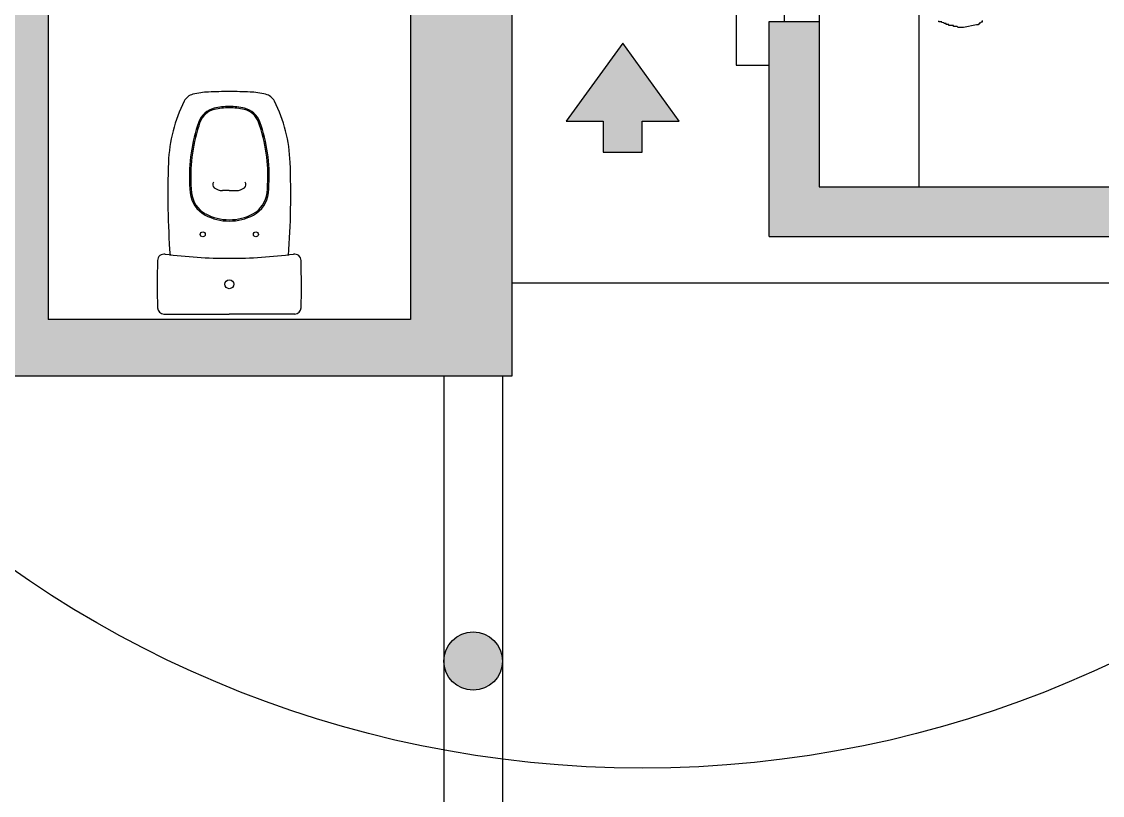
# Model space of a CAD drawing. Header units: millimetres. Extents: x 58411 to 366943, y -302717 to -95300.
# Drawn here: x 213045 to 216297, y -224302 to -221972 of the extents above; entities that cross this region are included whole.
import ezdxf

# ---------------------------------------------------------------- set-up
doc = ezdxf.new("R2010")
doc.units = ezdxf.units.MM
doc.header["$LTSCALE"] = 1000
doc.linetypes.add('HIDDEN', pattern=[0.375, 0.25, -0.125])
for name, color, linetype in [('a-Columnas', 12, 'Continuous'), ('A-Desagues y Pendientes', 240, 'Continuous'), ('A-EQ', 200, 'Continuous'), ('A-Mur-Nuevo', 5, 'Continuous'), ('A-murhatch', 34, 'Continuous'), ('A-MURHATCH NUEVOS', 24, 'Continuous'), ('A-Muros', 3, 'Continuous')]:
    doc.layers.add(name, color=color, linetype=linetype)

# ---------------------------------------------------------------- blocks, each defined once
blk = doc.blocks.new('GO-IN')
for p, q in [((-0.1971, 0), (0, 0)), ((0, 0), (0, 0)), ((0.1971, 0), (0, 0)), ((0, -0.372), (-0.0207, -0.372)), ((0, -0.372), (0.0207, -0.372))]:
    blk.add_line(p, q)
for centre, radius in [((0, -0.09), 0.0135), ((-0.08, -0.24), 0.0075), ((0.08, -0.24), 0.0075)]:
    blk.add_circle(centre, radius)
for centre, radius, start, end in [((2.285, -0.084), 2.502, 178.4999, 181.7705), ((-0.1971, -0.019), 0.019, 90, 178.4999), ((0.1971, -0.019), 0.019, 1.5001, 90), ((-2.285, -0.084), 2.502, 358.2295, 1.5001), ((-0.1958, -0.1607), 0.02, 181.7705, 277.4115), ((0.1958, -0.1607), 0.02, 262.5885, 358.2295), ((0, -1.666), 1.498, 90, 97.4115), ((2.315, -0.3602), 2.5, 175.7895, 182.2108), ((0, -1.666), 1.498, 82.5885, 90), ((-2.315, -0.3602), 2.5, 357.7892, 4.2105), ((0, -0.435), 0.155, 90, 118.1012), ((0, -0.435), 0.151, 90, 118.1012), ((0, -0.435), 0.155, 61.8988, 90), ((0, -0.435), 0.151, 61.8988, 90), ((-0.033, -0.3733), 0.085, 118.1012, 174.3336), ((-0.033, -0.3733), 0.081, 118.1012, 174.3336), ((0.033, -0.3733), 0.081, 5.6664, 61.8988), ((0.033, -0.3733), 0.085, 5.6664, 61.8988), ((0.38, -0.4142), 0.5, 174.3336, 196.4495), ((0.38, -0.4142), 0.496, 174.3336, 196.4495), ((-0.038, -0.39), 0.012, 128.2132, 217.5723), ((-0.0207, -0.412), 0.04, 90, 128.2132), ((0.0207, -0.412), 0.04, 51.7868, 90), ((0.038, -0.39), 0.012, 322.4277, 51.7868), ((-0.38, -0.4142), 0.496, 343.5505, 5.6664), ((-0.38, -0.4142), 0.5, 343.5505, 5.6664), ((0.2665, -0.4393), 0.45, 182.2108, 206.6241), ((-0.2665, -0.4393), 0.45, 333.3759, 357.7892), ((0.2649, -0.4482), 0.38, 196.4495, 200.1007), ((0.2649, -0.4482), 0.376, 196.4495, 200.1007), ((-0.031, -0.5565), 0.0649, 200.1007, 256.7352), ((-0.031, -0.5565), 0.0609, 200.1007, 256.7352), ((0.031, -0.5565), 0.0609, 283.2648, 339.8993), ((0.031, -0.5565), 0.0649, 283.2648, 339.8993), ((-0.2649, -0.4482), 0.376, 339.8993, 343.5505), ((-0.2649, -0.4482), 0.38, 339.8993, 343.5505), ((0, -0.425), 0.196, 256.7352, 270), ((0, -0.425), 0.196, 270, 283.2648), ((-0.1, -0.623), 0.04, 206.6241, 256.4771), ((0, -0.425), 0.2, 256.7352, 270), ((0, -0.425), 0.2, 270, 283.2648), ((0.1, -0.623), 0.04, 283.5229, 333.3759), ((-0.0509, -0.4188), 0.25, 256.477, 267.3481), ((0, 0.68), 1.35, 267.3481, 270), ((0, 0.68), 1.35, 270, 272.6519), ((0.0509, -0.4188), 0.25, 272.6519, 283.523)]:
    blk.add_arc(centre, radius, start, end)
blk = doc.blocks.new('Operario')
at = {"color": 7}
for p, q in [((-391.6, -379.6), (-391.5, -376.9)), ((-383.3, -379.7), (-391.6, -379.6)), ((-383.3, -382.5), (-383.3, -379.7)), ((-377.8, -382.6), (-383.3, -382.5)), ((-375.1, -385.4), (-377.8, -382.6)), ((-369.5, -385.4), (-375.1, -385.4)), ((-369.6, -388.2), (-369.5, -385.4)), ((-361.3, -388.3), (-369.6, -388.2)), ((-361.3, -391.1), (-361.3, -388.3)), ((-278.4, -389.3), (-317.2, -397.2)), ((-272.9, -389.4), (-278.4, -389.3)), ((-272.8, -386.6), (-272.9, -389.4)), ((-270.1, -386.7), (-272.8, -386.6)), ((-270, -383.9), (-270.1, -386.7)), ((-267.3, -383.9), (-270, -383.9)), ((-264.5, -381.2), (-267.3, -383.9)), ((-261.7, -381.2), (-264.5, -381.2)), ((-261.6, -375.7), (-261.7, -381.2)), ((-347.5, -391.2), (-361.3, -391.1)), ((-347.5, -394), (-347.5, -391.2)), ((-336.5, -394.1), (-347.5, -394)), ((-333.8, -396.9), (-336.5, -394.1)), ((-317.2, -397.2), (-333.8, -396.9))]:
    blk.add_line(p, q, dxfattribs=at)

msp = doc.modelspace()

# ---------------------------------------------------------------- hatches: boundary and pattern name
at = {"layer": 'a-Columnas'}
h = msp.add_hatch(color=12, dxfattribs=at)
h.dxf.hatch_style = 1
h.paths.add_polyline_path([(214491.49, -223897.636, 1), (214315.587, -223897.636, 1)])
at = {"layer": 'A-EQ'}
msp.add_hatch(color=123, dxfattribs=at).paths.add_polyline_path([(214683.763, -222271.858), (214795.196, -222271.858), (214795.196, -222365.775), (214912.493, -222365.775), (214912.493, -222271.858), (215023.926, -222271.858), (214853.845, -222037.065)])
msp.add_hatch(color=123, dxfattribs=at).paths.add_polyline_path([(214683.763, -222271.858), (214795.196, -222271.858), (214795.196, -222365.775), (214912.493, -222365.775), (214912.493, -222271.858), (215023.926, -222271.858), (214853.845, -222037.065)])
at = {"layer": 'A-murhatch'}
h = msp.add_hatch(color=256, dxfattribs=at)
h.paths.add_polyline_path([(214520.33, -223039.712), (214520.33, -222309.712), (214214.737, -222309.712), (214214.737, -222869.712), (213124.737, -222869.712), (213124.737, -219809.712), (213284.818, -219809.712), (213284.818, -219639.712), (212964.737, -219639.712), (212964.737, -220009.712), (212744.737, -220009.712), (212744.737, -220159.712), (212964.737, -220159.712), (212964.737, -222099.712), (212704.737, -222099.712), (212704.737, -222249.712), (212964.737, -222249.712), (212964.737, -223039.712)])
h.paths.add_polyline_path([(214520.33, -222309.712), (214520.33, -219639.712), (213984.818, -219639.712), (213984.818, -219809.712), (214184.737, -219809.712), (214184.737, -219999.712), (214214.737, -219999.712), (214214.737, -222309.712)])
for points in [[(215294.737, -222469.712), (215444.737, -222469.712), (215444.737, -221972.23), (215294.737, -221972.23)], [(216325.627, -222469.712), (215294.737, -222469.712), (215294.737, -222619.712), (216325.627, -222619.712)]]:
    msp.add_hatch(color=256, dxfattribs=at).paths.add_polyline_path(points)

# ---------------------------------------------------------------- linework, layer by layer
at = {"color": 1}
msp.add_lwpolyline([(215340.737, -221972.23), (215340.737, -221942.23), (215444.737, -221942.23), (215444.737, -221972.23)], dxfattribs=at)
at = {"layer": 'A-Desagues y Pendientes'}
msp.add_circle((214913.172, -220920.506), 3299.506, dxfattribs=at)
at = {"layer": 'A-EQ'}
for points in [[(215744.737, -219965.305), (215744.737, -222469.712)], [(215294.737, -220392.909), (215194.737, -220392.909), (215194.737, -222102.92), (215294.737, -222102.92)]]:
    msp.add_lwpolyline(points, dxfattribs=at)
at = {"layer": 'A-EQ', "color": 6}
msp.add_lwpolyline([(214853.845, -222037.065), (214683.763, -222271.858), (214795.196, -222271.858), (214795.196, -222365.775), (214912.493, -222365.775), (214912.493, -222271.858), (215023.926, -222271.858)], close=True, dxfattribs=at)
msp.add_lwpolyline([(214853.845, -222037.065), (214683.763, -222271.858), (214795.196, -222271.858), (214795.196, -222365.775), (214912.493, -222365.775), (214912.493, -222271.858), (215023.926, -222271.858)], close=True, dxfattribs=at)
at = {"layer": 'A-Mur-Nuevo', "ltscale": 500}
msp.add_circle((204294.377, -216386.967), 40772.57, dxfattribs=at)
at = {"layer": 'A-MURHATCH NUEVOS', "color": 24, "linetype": 'HIDDEN', "ltscale": 250}
for points in [[(218457.91, -222759.712), (214520.33, -222759.712)], [(214314.85, -223039.712), (214314.85, -227319.712)], [(214492.226, -223039.712), (214492.226, -227319.712)]]:
    msp.add_lwpolyline(points, dxfattribs=at)
at = {"layer": 'A-Muros'}
for points in [[(214520.33, -219616.555), (214520.33, -223039.712)], [(213124.737, -219809.712), (213124.737, -222869.712)], [(214214.737, -219999.712), (214214.737, -222869.712)], [(215294.737, -222619.712), (215294.737, -221972.23)], [(215294.737, -221972.23), (215444.737, -221972.23)], [(215444.737, -221972.23), (215444.737, -222469.712)], [(215444.737, -222469.712), (216325.627, -222469.712)], [(215294.737, -222619.712), (216325.627, -222619.712)], [(214214.737, -222869.712), (213124.737, -222869.712)], [(214520.33, -223039.712), (212964.737, -223039.712)]]:
    msp.add_lwpolyline(points, dxfattribs=at)
msp.add_circle((214403.538, -223897.636), 87.952, dxfattribs=at)

# ---------------------------------------------------------------- block references
at = {"layer": 'A-EQ', "color": 24, "linetype": 'HIDDEN'}
msp.add_blockref('Operario', (216196.788, -221592.87), dxfattribs=at)
at = {"layer": 'A-EQ', "xscale": 1000, "yscale": 1000, "zscale": 1000, "rotation": 180}
msp.add_blockref('GO-IN', (213669.737, -222852.891), dxfattribs=at)

doc.saveas('drawing.dxf')
